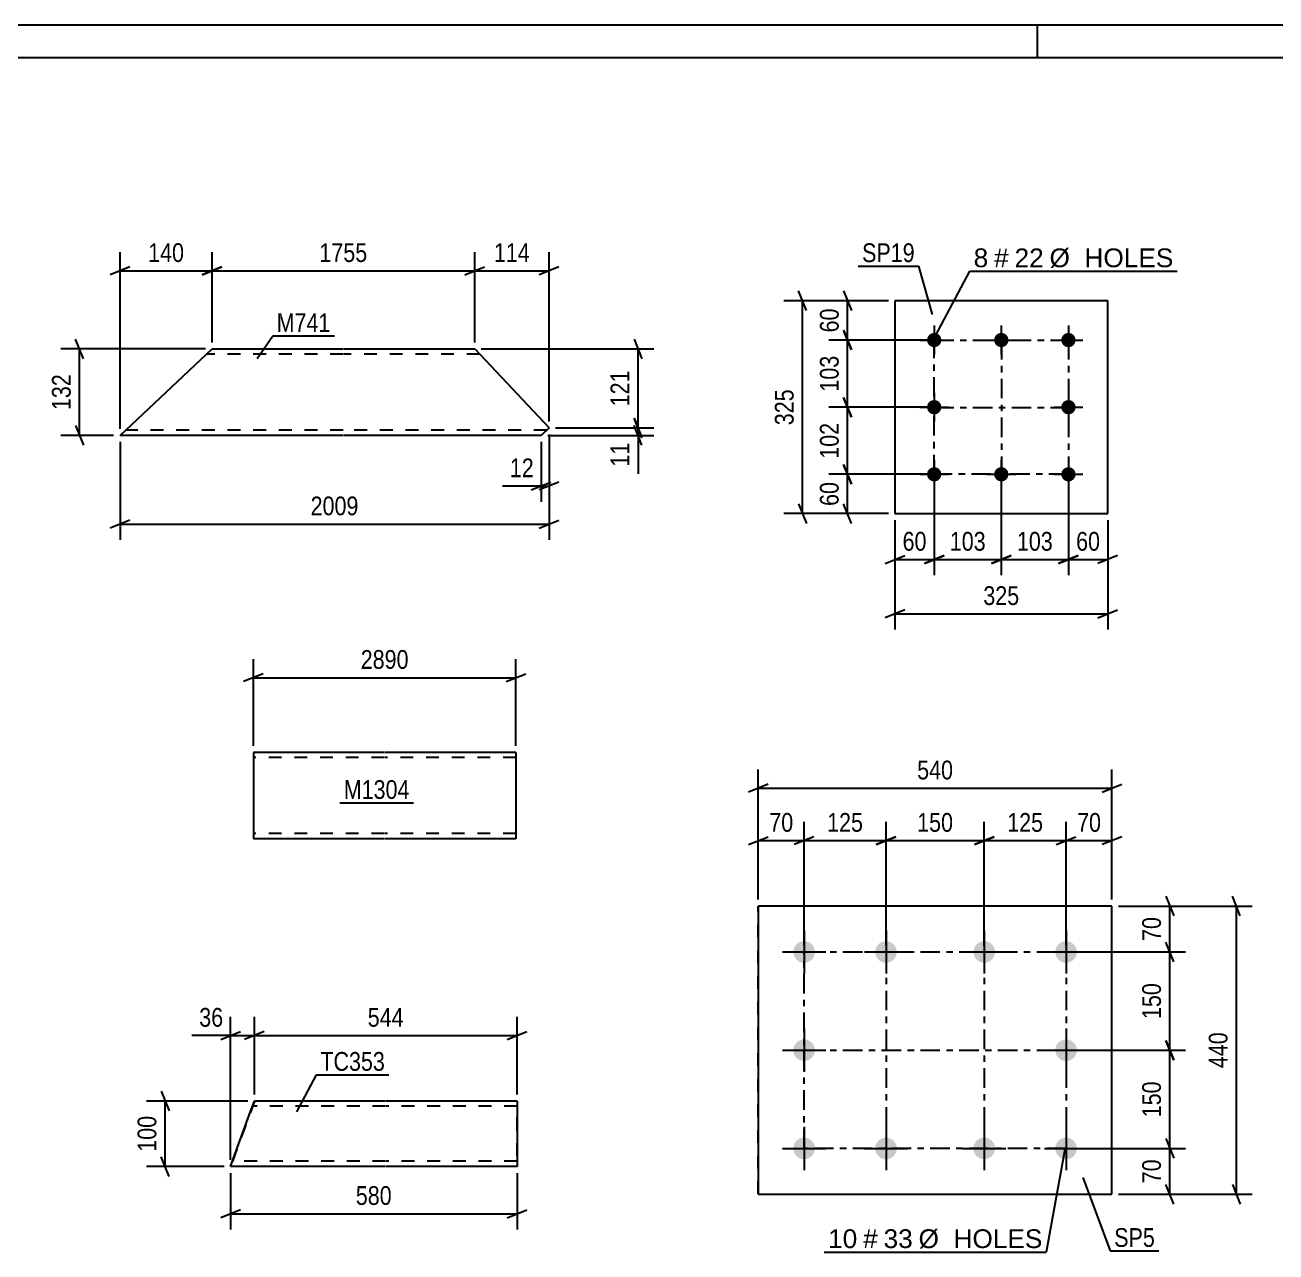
# Model space of a CAD drawing. Header units: millimetres. Extents: x 0 to 841, y 0 to 594.
# Drawn here: x 476.4 to 667.4, y 406.7 to 594 of the extents above; entities that cross this region are included whole.
import ezdxf

# ---------------------------------------------------------------- set-up
doc = ezdxf.new("R2010")
doc.units = ezdxf.units.MM
doc.linetypes.add('DXK_LINE_DOT2', pattern=[3.9198, 1.9599, -1.9599])
doc.linetypes.add('DXK_LINE_DOT3', pattern=[5.9187, 2.979, -0.9799, 0.9799, -0.9799])
doc.styles.add('Arial', font='ARIAL.TTF', dxfattribs={"height": 0.2})
doc.styles.add('Arial Narrow', font='ARIALN.TTF', dxfattribs={"height": 0.2})

# ---------------------------------------------------------------- blocks, each defined once
blk = doc.blocks.new('Unknown-570387635-1132')
at = {"color": 5, "linetype": 'Continuous'}
for p, q in [((841, 594), (0, 594)), ((631, 589), (631, 594)), ((836, 589), (5, 589))]:
    blk.add_line(p, q, dxfattribs=at)
blk = doc.blocks.new('Part-570387635-4543 - 4537')
at = {"color": 2, "linetype": 'Continuous'}
for p, q in [((588.35, 459.47), (588.35, 415.47)), ((642.35, 459.47), (588.35, 459.47)), ((642.35, 415.47), (642.35, 459.47)), ((588.35, 415.47), (642.35, 415.47))]:
    blk.add_line(p, q, dxfattribs=at)
at = {"color": 7, "linetype": 'DXK_LINE_DOT2'}
for p, q in [((588.35, 415.47), (588.35, 459.47)), ((642.35, 415.47), (642.35, 459.47))]:
    blk.add_line(p, q, dxfattribs=at)
blk = doc.blocks.new('Bolt-570387635-4574 - 4537')
at = {"linetype": 'Continuous'}
for points in [[(595.35, 454.12, -1), (595.35, 450.82, -1)], [(607.85, 454.12, -1), (607.85, 450.82, -1)], [(622.85, 454.12, -1), (622.85, 450.82, -1)], [(635.35, 454.12, -1), (635.35, 450.82, -1)], [(595.35, 439.12, -1), (595.35, 435.82, -1)], [(635.35, 439.12, -1), (635.35, 435.82, -1)], [(595.35, 424.12, -1), (595.35, 420.82, -1)], [(607.85, 424.12, -1), (607.85, 420.82, -1)], [(622.85, 424.12, -1), (622.85, 420.82, -1)], [(635.35, 424.12, -1), (635.35, 420.82, -1)]]:
    blk.add_hatch(color=1, dxfattribs=at).paths.add_polyline_path(points)
at = {"color": 1, "linetype": 'Continuous'}
for p, q in [((595.35, 455.77), (595.35, 449.17)), ((607.85, 455.77), (607.85, 449.17)), ((622.85, 455.77), (622.85, 449.17)), ((635.35, 455.77), (635.35, 449.17)), ((592.05, 452.47), (598.65, 452.47)), ((604.55, 452.47), (611.15, 452.47)), ((619.55, 452.47), (626.15, 452.47)), ((632.05, 452.47), (638.65, 452.47)), ((595.35, 440.77), (595.35, 434.17)), ((635.35, 440.77), (635.35, 434.17)), ((592.05, 437.47), (598.65, 437.47)), ((632.05, 437.47), (638.65, 437.47)), ((595.35, 425.77), (595.35, 419.17)), ((607.85, 425.77), (607.85, 419.17)), ((622.85, 425.77), (622.85, 419.17)), ((635.35, 425.77), (635.35, 419.17)), ((592.05, 422.47), (598.65, 422.47)), ((604.55, 422.47), (611.15, 422.47)), ((619.55, 422.47), (626.15, 422.47)), ((632.05, 422.47), (638.65, 422.47))]:
    blk.add_line(p, q, dxfattribs=at)
blk = doc.blocks.new('Part-570387635-2459 - 2443')
at = {"color": 2, "linetype": 'Continuous'}
for p, q in [((511.24, 482.94), (511.24, 469.74)), ((531.24, 482.94), (511.24, 482.94)), ((551.34, 482.94), (531.34, 482.94)), ((551.34, 482.94), (551.34, 469.74)), ((531.24, 469.74), (511.24, 469.74)), ((551.34, 469.74), (531.34, 469.74))]:
    blk.add_line(p, q, dxfattribs=at)
at = {"color": 7, "linetype": 'DXK_LINE_DOT2'}
for p, q in [((531.24, 482.14), (511.24, 482.14)), ((551.34, 482.14), (531.34, 482.14)), ((551.34, 482.94), (551.34, 482.94)), ((551.34, 482.94), (551.34, 469.74)), ((531.24, 470.54), (511.24, 470.54)), ((551.34, 470.54), (531.34, 470.54)), ((511.24, 469.86), (511.24, 469.74)), ((551.34, 469.74), (551.34, 469.74))]:
    blk.add_line(p, q, dxfattribs=at)
blk = doc.blocks.new('Part-570387635-2366 - 2359')
at = {"color": 7, "linetype": 'DXK_LINE_DOT2'}
for p, q in [((511.41, 429.71), (507.77, 419.71)), ((510.93, 428.42), (511.03, 428.68)), ((511.03, 428.68), (511.05, 428.72)), ((511.05, 428.72), (511.09, 428.85)), ((511.09, 428.85), (511.11, 428.91)), ((511.11, 428.91), (511.11, 428.91)), ((531.41, 428.91), (511.11, 428.91)), ((511.41, 429.71), (511.41, 429.71)), ((551.51, 428.91), (531.51, 428.91)), ((551.51, 429.59), (551.51, 428.11)), ((551.51, 428.72), (551.51, 428.11)), ((551.51, 421.31), (551.51, 428.42)), ((508.06, 420.51), (508.06, 420.51)), ((531.41, 420.51), (508.06, 420.51)), ((551.51, 420.51), (531.51, 420.51)), ((551.51, 421.31), (551.51, 420.18)), ((507.77, 419.71), (507.77, 419.71))]:
    blk.add_line(p, q, dxfattribs=at)
at = {"color": 2, "linetype": 'Continuous'}
for p, q in [((507.77, 419.71), (510.82, 428.11)), ((510.82, 428.11), (511.41, 429.71)), ((511.41, 429.71), (511.41, 429.71)), ((531.41, 429.71), (511.41, 429.71)), ((551.51, 429.71), (531.51, 429.71)), ((551.51, 429.71), (551.51, 429.24)), ((551.51, 429.24), (551.51, 428.11)), ((551.51, 428.11), (551.51, 421.31)), ((551.51, 421.31), (551.51, 419.71)), ((507.77, 419.71), (507.77, 419.71)), ((531.41, 419.71), (507.77, 419.71)), ((551.51, 419.71), (531.51, 419.71))]:
    blk.add_line(p, q, dxfattribs=at)
blk = doc.blocks.new('Part-570387635-2134 - 2118')
at = {"color": 2, "linetype": 'Continuous'}
for p, q in [((609.21, 551.9), (609.21, 519.4)), ((641.71, 551.9), (609.21, 551.9)), ((641.71, 519.4), (641.71, 551.9)), ((609.21, 519.4), (641.71, 519.4))]:
    blk.add_line(p, q, dxfattribs=at)
blk = doc.blocks.new('Bolt-570387635-2191 - 2118')
at = {"linetype": 'Continuous'}
for points in [[(615.21, 547, -1), (615.21, 544.8, -1)], [(625.46, 547, -1), (625.46, 544.8, -1)], [(635.71, 547, -1), (635.71, 544.8, -1)], [(615.21, 536.75, -1), (615.21, 534.55, -1)], [(635.71, 536.75, -1), (635.71, 534.55, -1)], [(615.21, 526.5, -1), (615.21, 524.3, -1)], [(625.46, 526.5, -1), (625.46, 524.3, -1)], [(635.71, 526.5, -1), (635.71, 524.3, -1)]]:
    blk.add_hatch(color=1, dxfattribs=at).paths.add_polyline_path(points)
at = {"color": 1, "linetype": 'Continuous'}
for p, q in [((615.21, 548.1), (615.21, 543.7)), ((625.46, 548.1), (625.46, 543.7)), ((635.71, 548.1), (635.71, 543.7)), ((613.01, 545.9), (617.41, 545.9)), ((623.26, 545.9), (627.66, 545.9)), ((633.51, 545.9), (637.91, 545.9)), ((615.21, 537.85), (615.21, 533.45)), ((635.71, 537.85), (635.71, 533.45)), ((613.01, 535.65), (617.41, 535.65)), ((633.51, 535.65), (637.91, 535.65)), ((615.21, 527.6), (615.21, 523.2)), ((625.46, 527.6), (625.46, 523.2)), ((635.71, 527.6), (635.71, 523.2)), ((613.01, 525.4), (617.41, 525.4)), ((623.26, 525.4), (627.66, 525.4)), ((633.51, 525.4), (637.91, 525.4))]:
    blk.add_line(p, q, dxfattribs=at)
blk = doc.blocks.new('Part-570387635-1996 - 1979')
at = {"color": 2, "linetype": 'Continuous'}
for p, q in [((490.9, 531.35), (504.94, 544.55)), ((504.94, 544.55), (524.94, 544.55)), ((525.04, 544.55), (545.04, 544.55)), ((545.04, 544.55), (556.39, 532.48)), ((524.94, 531.35), (490.9, 531.35)), ((555.19, 531.35), (525.04, 531.35)), ((556.39, 532.48), (555.19, 531.35))]:
    blk.add_line(p, q, dxfattribs=at)
at = {"color": 7, "linetype": 'DXK_LINE_DOT2'}
for p, q in [((524.94, 543.75), (504.09, 543.75)), ((545.79, 543.75), (525.04, 543.75)), ((491.76, 532.15), (491.82, 532.21)), ((524.94, 532.15), (491.76, 532.15)), ((556.04, 532.15), (525.04, 532.15))]:
    blk.add_line(p, q, dxfattribs=at)
blk = doc.blocks.new('Rectangle-570387635-4670 - 4537')
at = {"color": 1, "linetype": 'DXK_LINE_DOT3'}
blk.add_lwpolyline([(595.35, 452.47), (635.35, 452.47), (635.35, 422.47), (595.35, 422.47), (595.35, 452.47)], close=True, dxfattribs=at)
blk = doc.blocks.new('Rectangle-570387635-2279 - 2118')
at = {"color": 1, "linetype": 'DXK_LINE_DOT3'}
blk.add_lwpolyline([(615.21, 545.9), (635.71, 545.9), (635.71, 525.4), (615.21, 525.4), (615.21, 545.9)], close=True, dxfattribs=at)
blk = doc.blocks.new('Line-570387635-4649 - 4537')
at = {"color": 1, "linetype": 'DXK_LINE_DOT3'}
blk.add_line((607.85, 452.47), (607.85, 422.47), dxfattribs=at)
blk = doc.blocks.new('Line-570387635-2264 - 2118')
at = {"color": 1, "linetype": 'DXK_LINE_DOT3'}
blk.add_line((615.21, 535.6), (635.71, 535.6), dxfattribs=at)
blk = doc.blocks.new('Line-570387635-4656 - 4537')
at = {"color": 1, "linetype": 'DXK_LINE_DOT3'}
blk.add_line((622.85, 452.47), (622.85, 422.47), dxfattribs=at)
blk = doc.blocks.new('Line-570387635-2272 - 2118')
at = {"color": 1, "linetype": 'DXK_LINE_DOT3'}
blk.add_line((625.51, 545.9), (625.51, 525.4), dxfattribs=at)
blk = doc.blocks.new('Line-570387635-4663 - 4537')
at = {"color": 1, "linetype": 'DXK_LINE_DOT3'}
blk.add_line((595.35, 437.47), (635.35, 437.47), dxfattribs=at)
blk = doc.blocks.new('StraightDimension-570387635-4614 - 4537')
at = {"color": 7, "linetype": 'Continuous'}
for p, q in [((661.95, 457.97), (660.75, 460.97)), ((643.35, 459.47), (663.75, 459.47)), ((661.35, 415.47), (661.35, 459.47)), ((660.75, 416.97), (661.95, 413.97)), ((643.35, 415.47), (663.75, 415.47))]:
    blk.add_line(p, q, dxfattribs=at)
at = {"color": 0}
blk.add_wipeout([(660.6, 440.82), (656.4, 440.82), (656.4, 434.13), (660.6, 434.13)], dxfattribs=at)
at = {"color": 3, "style": 'Arial Narrow'}
blk.add_text('440', height=2.863, rotation=90.0002, dxfattribs=at).set_placement((660, 434.73))
blk = doc.blocks.new('StraightDimension-570387635-7412 - 4537')
at = {"color": 7, "linetype": 'Continuous'}
for p, q in [((595.35, 453.47), (595.35, 472.32)), ((607.85, 453.47), (607.85, 472.32)), ((596.85, 470.07), (593.85, 468.87)), ((606.35, 468.87), (609.35, 470.07)), ((595.35, 469.47), (607.85, 469.47))]:
    blk.add_line(p, q, dxfattribs=at)
at = {"color": 0}
blk.add_wipeout([(604.95, 470.22), (604.95, 474.42), (598.26, 474.42), (598.26, 470.22)], dxfattribs=at)
at = {"color": 3, "style": 'Arial Narrow'}
blk.add_text('125', height=2.863, dxfattribs=at).set_placement((598.86, 470.82))
blk = doc.blocks.new('StraightDimension-570387635-4639 - 4537')
at = {"color": 7, "linetype": 'Continuous'}
for p, q in [((650.58, 460.97), (651.78, 457.97)), ((643.35, 459.47), (653.58, 459.47)), ((651.18, 452.47), (651.18, 459.47)), ((651.78, 450.97), (650.58, 453.97)), ((636.35, 452.47), (653.58, 452.47))]:
    blk.add_line(p, q, dxfattribs=at)
at = {"color": 0}
blk.add_wipeout([(650.43, 458.4), (646.23, 458.4), (646.23, 453.55), (650.43, 453.55)], dxfattribs=at)
at = {"color": 3, "style": 'Arial Narrow'}
blk.add_text('70', height=2.863, rotation=90.0002, dxfattribs=at).set_placement((649.83, 454.15))
blk = doc.blocks.new('StraightDimension-570387635-7436 - 4537')
at = {"color": 7, "linetype": 'Continuous'}
for p, q in [((636.35, 437.47), (653.58, 437.47)), ((651.78, 435.97), (650.58, 438.97)), ((651.18, 422.47), (651.18, 437.47)), ((636.35, 422.47), (653.58, 422.47)), ((650.58, 423.97), (651.78, 420.97))]:
    blk.add_line(p, q, dxfattribs=at)
at = {"color": 0}
blk.add_wipeout([(650.43, 433.32), (646.23, 433.32), (646.23, 426.63), (650.43, 426.63)], dxfattribs=at)
at = {"color": 3, "style": 'Arial Narrow'}
blk.add_text('150', height=2.863, rotation=90.0002, dxfattribs=at).set_placement((649.83, 427.23))
blk = doc.blocks.new('StraightDimension-570387635-4576 - 4537')
at = {"color": 7, "linetype": 'Continuous'}
for p, q in [((588.35, 460.47), (588.35, 480.32)), ((642.35, 460.47), (642.35, 480.32)), ((589.85, 478.07), (586.85, 476.87)), ((640.85, 476.87), (643.85, 478.07)), ((588.35, 477.47), (642.35, 477.47))]:
    blk.add_line(p, q, dxfattribs=at)
at = {"color": 0}
blk.add_wipeout([(618.7, 478.22), (618.7, 482.42), (612.01, 482.42), (612.01, 478.22)], dxfattribs=at)
at = {"color": 3, "style": 'Arial Narrow'}
blk.add_text('540', height=2.863, dxfattribs=at).set_placement((612.61, 478.82))
blk = doc.blocks.new('StraightDimension-570387635-7416 - 4537')
at = {"color": 7, "linetype": 'Continuous'}
for p, q in [((622.85, 453.47), (622.85, 472.32)), ((635.35, 453.47), (635.35, 472.32)), ((624.35, 470.07), (621.35, 468.87)), ((633.85, 468.87), (636.85, 470.07)), ((622.85, 469.47), (635.35, 469.47))]:
    blk.add_line(p, q, dxfattribs=at)
at = {"color": 0}
blk.add_wipeout([(632.45, 470.22), (632.45, 474.42), (625.76, 474.42), (625.76, 470.22)], dxfattribs=at)
at = {"color": 3, "style": 'Arial Narrow'}
blk.add_text('125', height=2.863, dxfattribs=at).set_placement((626.36, 470.82))
blk = doc.blocks.new('StraightDimension-570387635-4587 - 4537')
at = {"color": 7, "linetype": 'Continuous'}
for p, q in [((635.35, 453.47), (635.35, 472.32)), ((642.35, 460.47), (642.35, 472.32)), ((633.85, 468.87), (636.85, 470.07)), ((643.85, 470.07), (640.85, 468.87)), ((635.35, 469.47), (642.35, 469.47))]:
    blk.add_line(p, q, dxfattribs=at)
at = {"color": 0}
blk.add_wipeout([(641.28, 470.22), (641.28, 474.42), (636.43, 474.42), (636.43, 470.22)], dxfattribs=at)
at = {"color": 3, "style": 'Arial Narrow'}
blk.add_text('70', height=2.863, dxfattribs=at).set_placement((637.03, 470.82))
blk = doc.blocks.new('StraightDimension-570387635-4597 - 4537')
at = {"color": 7, "linetype": 'Continuous'}
for p, q in [((588.35, 460.47), (588.35, 472.32)), ((595.35, 453.47), (595.35, 472.32)), ((586.85, 468.87), (589.85, 470.07)), ((596.85, 470.07), (593.85, 468.87)), ((588.35, 469.47), (595.35, 469.47))]:
    blk.add_line(p, q, dxfattribs=at)
at = {"color": 0}
blk.add_wipeout([(594.28, 470.22), (594.28, 474.42), (589.43, 474.42), (589.43, 470.22)], dxfattribs=at)
at = {"color": 3, "style": 'Arial Narrow'}
blk.add_text('70', height=2.863, dxfattribs=at).set_placement((590.03, 470.82))
blk = doc.blocks.new('StraightDimension-570387635-4629 - 4537')
at = {"color": 7, "linetype": 'Continuous'}
for p, q in [((636.35, 422.47), (653.58, 422.47)), ((650.58, 423.97), (651.78, 420.97)), ((651.18, 415.47), (651.18, 422.47)), ((651.78, 413.97), (650.58, 416.97)), ((643.35, 415.47), (653.58, 415.47))]:
    blk.add_line(p, q, dxfattribs=at)
at = {"color": 0}
blk.add_wipeout([(650.43, 421.4), (646.23, 421.4), (646.23, 416.55), (650.43, 416.55)], dxfattribs=at)
at = {"color": 3, "style": 'Arial Narrow'}
blk.add_text('70', height=2.863, rotation=90.0002, dxfattribs=at).set_placement((649.83, 417.15))
blk = doc.blocks.new('StraightDimension-570387635-7414 - 4537')
at = {"color": 7, "linetype": 'Continuous'}
for p, q in [((607.85, 453.47), (607.85, 472.32)), ((622.85, 453.47), (622.85, 472.32)), ((609.35, 470.07), (606.35, 468.87)), ((621.35, 468.87), (624.35, 470.07)), ((607.85, 469.47), (622.85, 469.47))]:
    blk.add_line(p, q, dxfattribs=at)
at = {"color": 0}
blk.add_wipeout([(618.7, 470.22), (618.7, 474.42), (612.01, 474.42), (612.01, 470.22)], dxfattribs=at)
at = {"color": 3, "style": 'Arial Narrow'}
blk.add_text('150', height=2.863, dxfattribs=at).set_placement((612.61, 470.82))
blk = doc.blocks.new('StraightDimension-570387635-7438 - 4537')
at = {"color": 7, "linetype": 'Continuous'}
for p, q in [((651.78, 450.97), (650.58, 453.97)), ((636.35, 452.47), (653.58, 452.47)), ((651.18, 437.47), (651.18, 452.47)), ((636.35, 437.47), (653.58, 437.47)), ((650.58, 438.97), (651.78, 435.97))]:
    blk.add_line(p, q, dxfattribs=at)
at = {"color": 0}
blk.add_wipeout([(650.43, 448.32), (646.23, 448.32), (646.23, 441.63), (650.43, 441.63)], dxfattribs=at)
at = {"color": 3, "style": 'Arial Narrow'}
blk.add_text('150', height=2.863, rotation=90.0002, dxfattribs=at).set_placement((649.83, 442.23))
blk = doc.blocks.new('StraightDimension-570387635-9237 - 2443')
at = {"color": 7, "linetype": 'Continuous'}
for p, q in [((511.24, 483.94), (511.24, 497.2)), ((551.34, 483.94), (551.34, 497.2)), ((512.74, 494.95), (509.74, 493.75)), ((549.84, 493.75), (552.84, 494.95)), ((511.24, 494.35), (551.34, 494.35))]:
    blk.add_line(p, q, dxfattribs=at)
at = {"color": 0}
blk.add_wipeout([(535.55, 495.1), (535.55, 499.3), (527.04, 499.3), (527.04, 495.1)], dxfattribs=at)
at = {"color": 3, "style": 'Arial Narrow'}
blk.add_text('2890', height=2.863, dxfattribs=at).set_placement((527.64, 495.7))
blk = doc.blocks.new('StraightDimension-570387635-2417 - 2359')
at = {"color": 7, "linetype": 'Continuous'}
for p, q in [((497.17, 431.21), (498.37, 428.21)), ((510.41, 429.71), (494.92, 429.71)), ((497.77, 419.71), (497.77, 429.71)), ((498.37, 418.21), (497.17, 421.21)), ((506.77, 419.71), (494.92, 419.71))]:
    blk.add_line(p, q, dxfattribs=at)
at = {"color": 0}
blk.add_wipeout([(497.02, 428.05), (492.82, 428.05), (492.82, 421.37), (497.02, 421.37)], dxfattribs=at)
at = {"color": 3, "style": 'Arial Narrow'}
blk.add_text('100', height=2.863, rotation=90.0002, dxfattribs=at).set_placement((496.42, 421.97))
blk = doc.blocks.new('StraightDimension-570387635-2369 - 2359')
at = {"color": 7, "linetype": 'Continuous'}
for p, q in [((507.77, 418.71), (507.77, 410.1)), ((551.51, 418.71), (551.51, 410.1)), ((509.27, 413.1), (506.27, 411.9)), ((550.01, 411.9), (553.01, 413.1)), ((507.77, 412.5), (551.51, 412.5))]:
    blk.add_line(p, q, dxfattribs=at)
at = {"color": 0}
blk.add_wipeout([(532.98, 413.25), (532.98, 417.45), (526.29, 417.45), (526.29, 413.25)], dxfattribs=at)
at = {"color": 3, "style": 'Arial Narrow'}
blk.add_text('580', height=2.863, dxfattribs=at).set_placement((526.89, 413.85))
blk = doc.blocks.new('StraightDimension-570387635-2380 - 2359')
at = {"color": 7, "linetype": 'Continuous'}
for p, q in [((507.77, 420.71), (507.77, 442.56)), ((511.41, 430.71), (511.41, 442.56)), ((506.27, 439.11), (509.27, 440.31)), ((507.77, 439.71), (511.41, 439.71)), ((512.91, 440.31), (509.91, 439.11))]:
    blk.add_line(p, q, dxfattribs=at)
at = {"color": 0}
blk.add_wipeout([(507.24, 440.46), (507.24, 444.66), (502.38, 444.66), (502.38, 440.46)], dxfattribs=at)
at = {"color": 7, "linetype": 'Continuous'}
blk.add_line((507.77, 439.71), (501.86, 439.71), dxfattribs=at)
blk.add_line((507.77, 439.71), (501.86, 439.71), dxfattribs=at)
at = {"color": 3, "style": 'Arial Narrow'}
blk.add_text('36', height=2.863, dxfattribs=at).set_placement((502.98, 441.06))
blk = doc.blocks.new('StraightDimension-570387635-2399 - 2359')
at = {"color": 7, "linetype": 'Continuous'}
for p, q in [((511.41, 430.71), (511.41, 442.56)), ((551.51, 430.71), (551.51, 442.56)), ((512.91, 440.31), (509.91, 439.11)), ((511.41, 439.71), (551.51, 439.71)), ((550.01, 439.11), (553.01, 440.31))]:
    blk.add_line(p, q, dxfattribs=at)
at = {"color": 0}
blk.add_wipeout([(534.8, 440.46), (534.8, 444.66), (528.11, 444.66), (528.11, 440.46)], dxfattribs=at)
at = {"color": 3, "style": 'Arial Narrow'}
blk.add_text('544', height=2.863, dxfattribs=at).set_placement((528.71, 441.06))
blk = doc.blocks.new('StraightDimension-570387635-2193 - 2118')
at = {"color": 7, "linetype": 'Continuous'}
for p, q in [((609.21, 518.4), (609.21, 501.7)), ((641.71, 518.4), (641.71, 501.7)), ((610.71, 504.7), (607.71, 503.5)), ((640.21, 503.5), (643.21, 504.7)), ((609.21, 504.1), (641.71, 504.1))]:
    blk.add_line(p, q, dxfattribs=at)
at = {"color": 0}
blk.add_wipeout([(628.8, 504.85), (628.8, 509.05), (622.11, 509.05), (622.11, 504.85)], dxfattribs=at)
at = {"color": 3, "style": 'Arial Narrow'}
blk.add_text('325', height=2.863, dxfattribs=at).set_placement((622.71, 505.45))
blk = doc.blocks.new('StraightDimension-570387635-2204 - 2118')
at = {"color": 7, "linetype": 'Continuous'}
for p, q in [((635.71, 524.4), (635.71, 509.99)), ((641.71, 518.4), (641.71, 509.99)), ((634.21, 511.79), (637.21, 512.99)), ((635.71, 512.39), (641.71, 512.39)), ((643.21, 512.99), (640.21, 511.79))]:
    blk.add_line(p, q, dxfattribs=at)
at = {"color": 0}
blk.add_wipeout([(641.13, 513.14), (641.13, 517.34), (636.28, 517.34), (636.28, 513.14)], dxfattribs=at)
at = {"color": 3, "style": 'Arial Narrow'}
blk.add_text('60', height=2.863, dxfattribs=at).set_placement((636.88, 513.74))
blk = doc.blocks.new('StraightDimension-570387635-2218 - 2118')
at = {"color": 7, "linetype": 'Continuous'}
for p, q in [((615.21, 524.4), (615.21, 509.99)), ((609.21, 518.4), (609.21, 509.99)), ((607.71, 511.79), (610.71, 512.99)), ((609.21, 512.39), (615.21, 512.39)), ((616.71, 512.99), (613.71, 511.79))]:
    blk.add_line(p, q, dxfattribs=at)
at = {"color": 0}
blk.add_wipeout([(614.63, 513.14), (614.63, 517.34), (609.78, 517.34), (609.78, 513.14)], dxfattribs=at)
at = {"color": 3, "style": 'Arial Narrow'}
blk.add_text('60', height=2.863, dxfattribs=at).set_placement((610.38, 513.74))
blk = doc.blocks.new('StraightDimension-570387635-2229 - 2118')
at = {"color": 7, "linetype": 'Continuous'}
for p, q in [((595.69, 550.4), (594.49, 553.4)), ((608.21, 551.9), (592.24, 551.9)), ((595.09, 519.4), (595.09, 551.9)), ((594.49, 520.9), (595.69, 517.9)), ((608.21, 519.4), (592.24, 519.4))]:
    blk.add_line(p, q, dxfattribs=at)
at = {"color": 0}
blk.add_wipeout([(594.34, 538.99), (590.14, 538.99), (590.14, 532.3), (594.34, 532.3)], dxfattribs=at)
at = {"color": 3, "style": 'Arial Narrow'}
blk.add_text('325', height=2.863, rotation=90.0002, dxfattribs=at).set_placement((593.74, 532.9))
blk = doc.blocks.new('StraightDimension-570387635-2240 - 2118')
at = {"color": 7, "linetype": 'Continuous'}
for p, q in [((601.37, 553.4), (602.57, 550.4)), ((608.21, 551.9), (599.12, 551.9)), ((601.97, 545.9), (601.97, 551.9)), ((602.57, 544.4), (601.37, 547.4)), ((614.21, 545.9), (599.12, 545.9))]:
    blk.add_line(p, q, dxfattribs=at)
at = {"color": 0}
blk.add_wipeout([(601.22, 551.32), (597.02, 551.32), (597.02, 546.47), (601.22, 546.47)], dxfattribs=at)
at = {"color": 3, "style": 'Arial Narrow'}
blk.add_text('60', height=2.863, rotation=90.0002, dxfattribs=at).set_placement((600.62, 547.07))
blk = doc.blocks.new('StraightDimension-570387635-2254 - 2118')
at = {"color": 7, "linetype": 'Continuous'}
for p, q in [((614.21, 525.4), (599.12, 525.4)), ((601.37, 526.9), (602.57, 523.9)), ((601.97, 519.4), (601.97, 525.4)), ((602.57, 517.9), (601.37, 520.9)), ((608.21, 519.4), (599.12, 519.4))]:
    blk.add_line(p, q, dxfattribs=at)
at = {"color": 0}
blk.add_wipeout([(601.22, 524.82), (597.02, 524.82), (597.02, 519.97), (601.22, 519.97)], dxfattribs=at)
at = {"color": 3, "style": 'Arial Narrow'}
blk.add_text('60', height=2.863, rotation=90.0002, dxfattribs=at).set_placement((600.62, 520.57))
blk = doc.blocks.new('StraightDimension-570387635-6887 - 2118')
at = {"color": 7, "linetype": 'Continuous'}
for p, q in [((615.21, 524.4), (615.21, 509.99)), ((625.46, 524.4), (625.46, 509.99)), ((613.71, 511.79), (616.71, 512.99)), ((615.21, 512.39), (625.46, 512.39)), ((626.96, 512.99), (623.96, 511.79))]:
    blk.add_line(p, q, dxfattribs=at)
at = {"color": 0}
blk.add_wipeout([(623.67, 513.14), (623.67, 517.34), (616.99, 517.34), (616.99, 513.14)], dxfattribs=at)
at = {"color": 3, "style": 'Arial Narrow'}
blk.add_text('103', height=2.863, dxfattribs=at).set_placement((617.59, 513.74))
blk = doc.blocks.new('StraightDimension-570387635-6889 - 2118')
at = {"color": 7, "linetype": 'Continuous'}
for p, q in [((625.46, 524.4), (625.46, 509.99)), ((635.71, 524.4), (635.71, 509.99)), ((623.96, 511.79), (626.96, 512.99)), ((625.46, 512.39), (635.71, 512.39)), ((637.21, 512.99), (634.21, 511.79))]:
    blk.add_line(p, q, dxfattribs=at)
at = {"color": 0}
blk.add_wipeout([(633.92, 513.14), (633.92, 517.34), (627.24, 517.34), (627.24, 513.14)], dxfattribs=at)
at = {"color": 3, "style": 'Arial Narrow'}
blk.add_text('103', height=2.863, dxfattribs=at).set_placement((627.84, 513.74))
blk = doc.blocks.new('StraightDimension-570387635-6909 - 2118')
at = {"color": 7, "linetype": 'Continuous'}
for p, q in [((601.37, 537.15), (602.57, 534.15)), ((614.21, 535.65), (599.12, 535.65)), ((601.97, 525.4), (601.97, 535.65)), ((614.21, 525.4), (599.12, 525.4)), ((602.57, 523.9), (601.37, 526.9))]:
    blk.add_line(p, q, dxfattribs=at)
at = {"color": 0}
blk.add_wipeout([(601.22, 533.86), (597.02, 533.86), (597.02, 527.18), (601.22, 527.18)], dxfattribs=at)
at = {"color": 3, "style": 'Arial Narrow'}
blk.add_text('102', height=2.863, rotation=90.0002, dxfattribs=at).set_placement((600.62, 527.78))
blk = doc.blocks.new('StraightDimension-570387635-6911 - 2118')
at = {"color": 7, "linetype": 'Continuous'}
for p, q in [((601.37, 547.4), (602.57, 544.4)), ((614.21, 545.9), (599.12, 545.9)), ((601.97, 535.65), (601.97, 545.9)), ((602.57, 534.15), (601.37, 537.15)), ((614.21, 535.65), (599.12, 535.65))]:
    blk.add_line(p, q, dxfattribs=at)
at = {"color": 0}
blk.add_wipeout([(601.22, 544.11), (597.02, 544.11), (597.02, 537.43), (601.22, 537.43)], dxfattribs=at)
at = {"color": 3, "style": 'Arial Narrow'}
blk.add_text('103', height=2.863, rotation=90.0002, dxfattribs=at).set_placement((600.62, 538.03))
blk = doc.blocks.new('StraightDimension-570387635-9545 - 1979')
at = {"color": 7, "linetype": 'Continuous'}
for p, q in [((569.39, 533.98), (570.59, 530.98)), ((556.19, 531.35), (572.39, 531.35)), ((557.39, 532.48), (572.39, 532.48)), ((570.59, 529.85), (569.39, 532.85)), ((569.99, 531.35), (569.99, 532.48))]:
    blk.add_line(p, q, dxfattribs=at)
at = {"color": 0}
blk.add_wipeout([(569.24, 530.83), (565.04, 530.83), (565.04, 525.97), (569.24, 525.97)], dxfattribs=at)
at = {"color": 7, "linetype": 'Continuous'}
blk.add_line((569.99, 531.35), (569.99, 525.45), dxfattribs=at)
blk.add_line((569.99, 531.35), (569.99, 525.45), dxfattribs=at)
at = {"color": 3, "style": 'Arial Narrow'}
blk.add_text('11', height=2.863, rotation=90.0002, dxfattribs=at).set_placement((568.64, 526.57))
blk = doc.blocks.new('StraightDimension-570387635-2047 - 1979')
at = {"color": 7, "linetype": 'Continuous'}
for p, q in [((556.39, 531.48), (556.39, 515.4)), ((490.9, 530.35), (490.9, 515.4)), ((492.4, 518.4), (489.4, 517.2)), ((490.9, 517.8), (556.39, 517.8)), ((554.89, 517.2), (557.89, 518.4))]:
    blk.add_line(p, q, dxfattribs=at)
at = {"color": 0}
blk.add_wipeout([(527.9, 518.55), (527.9, 522.75), (519.39, 522.75), (519.39, 518.55)], dxfattribs=at)
at = {"color": 3, "style": 'Arial Narrow'}
blk.add_text('2009', height=2.863, dxfattribs=at).set_placement((519.99, 519.15))
blk = doc.blocks.new('StraightDimension-570387635-2000 - 1979')
at = {"color": 7, "linetype": 'Continuous'}
for p, q in [((503.94, 544.55), (481.85, 544.55)), ((485.3, 543.05), (484.1, 546.05)), ((484.7, 531.35), (484.7, 544.55)), ((489.9, 531.35), (481.85, 531.35)), ((484.1, 532.85), (485.3, 529.85))]:
    blk.add_line(p, q, dxfattribs=at)
at = {"color": 0}
blk.add_wipeout([(483.95, 541.29), (479.75, 541.29), (479.75, 534.61), (483.95, 534.61)], dxfattribs=at)
at = {"color": 3, "style": 'Arial Narrow'}
blk.add_text('132', height=2.863, rotation=90.0002, dxfattribs=at).set_placement((483.35, 535.21))
blk = doc.blocks.new('StraightDimension-570387635-2058 - 1979')
at = {"color": 7, "linetype": 'Continuous'}
for p, q in [((556.39, 531.48), (556.39, 521.21)), ((555.19, 530.35), (555.19, 521.21)), ((553.69, 523.01), (556.69, 524.21)), ((557.89, 524.21), (554.89, 523.01)), ((555.19, 523.61), (556.39, 523.61))]:
    blk.add_line(p, q, dxfattribs=at)
at = {"color": 0}
blk.add_wipeout([(554.66, 524.36), (554.66, 528.56), (549.81, 528.56), (549.81, 524.36)], dxfattribs=at)
at = {"color": 7, "linetype": 'Continuous'}
blk.add_line((555.19, 523.61), (549.28, 523.61), dxfattribs=at)
blk.add_line((555.19, 523.61), (549.28, 523.61), dxfattribs=at)
at = {"color": 3, "style": 'Arial Narrow'}
blk.add_text('12', height=2.863, dxfattribs=at).set_placement((550.41, 524.96))
blk = doc.blocks.new('StraightDimension-570387635-9544 - 1979')
at = {"color": 7, "linetype": 'Continuous'}
for p, q in [((546.04, 544.55), (572.39, 544.55)), ((569.39, 546.05), (570.59, 543.05)), ((569.99, 532.48), (569.99, 544.55)), ((570.59, 530.98), (569.39, 533.98)), ((557.39, 532.48), (572.39, 532.48))]:
    blk.add_line(p, q, dxfattribs=at)
at = {"color": 0}
blk.add_wipeout([(569.24, 541.86), (565.04, 541.86), (565.04, 535.18), (569.24, 535.18)], dxfattribs=at)
at = {"color": 3, "style": 'Arial Narrow'}
blk.add_text('121', height=2.863, rotation=90.0002, dxfattribs=at).set_placement((568.64, 535.78))
blk = doc.blocks.new('StraightDimension-570387635-9579 - 1979')
at = {"color": 7, "linetype": 'Continuous'}
for p, q in [((545.04, 545.55), (545.04, 559.32)), ((556.39, 533.48), (556.39, 559.32)), ((543.54, 555.87), (546.54, 557.07)), ((545.04, 556.47), (556.39, 556.47)), ((557.89, 557.07), (554.89, 555.87))]:
    blk.add_line(p, q, dxfattribs=at)
at = {"color": 0}
blk.add_wipeout([(554.06, 557.22), (554.06, 561.42), (547.37, 561.42), (547.37, 557.22)], dxfattribs=at)
at = {"color": 3, "style": 'Arial Narrow'}
blk.add_text('114', height=2.863, dxfattribs=at).set_placement((547.97, 557.82))
blk = doc.blocks.new('StraightDimension-570387635-9580 - 1979')
at = {"color": 7, "linetype": 'Continuous'}
for p, q in [((504.94, 545.55), (504.94, 559.32)), ((545.04, 545.55), (545.04, 559.32)), ((506.44, 557.07), (503.44, 555.87)), ((504.94, 556.47), (545.04, 556.47)), ((543.54, 555.87), (546.54, 557.07))]:
    blk.add_line(p, q, dxfattribs=at)
at = {"color": 0}
blk.add_wipeout([(529.25, 557.22), (529.25, 561.42), (520.73, 561.42), (520.73, 557.22)], dxfattribs=at)
at = {"color": 3, "style": 'Arial Narrow'}
blk.add_text('1755', height=2.863, dxfattribs=at).set_placement((521.33, 557.82))
blk = doc.blocks.new('StraightDimension-570387635-9581 - 1979')
at = {"color": 7, "linetype": 'Continuous'}
for p, q in [((490.9, 532.35), (490.9, 559.32)), ((504.94, 545.55), (504.94, 559.32)), ((492.4, 557.07), (489.4, 555.87)), ((490.9, 556.47), (504.94, 556.47)), ((503.44, 555.87), (506.44, 557.07))]:
    blk.add_line(p, q, dxfattribs=at)
at = {"color": 0}
blk.add_wipeout([(501.26, 557.22), (501.26, 561.42), (494.58, 561.42), (494.58, 557.22)], dxfattribs=at)
at = {"color": 3, "style": 'Arial Narrow'}
blk.add_text('140', height=2.863, dxfattribs=at).set_placement((495.18, 557.82))
blk = doc.blocks.new('Mark-570387635-4539 - 4537')
at = {"color": 0}
blk.add_wipeout([(648.91, 407.44), (648.91, 410.44), (642.7, 410.44), (642.7, 407.44)], dxfattribs=at)
blk.add_wipeout([(648.91, 407.44), (648.91, 410.44), (642.7, 410.44), (642.7, 407.44)], dxfattribs=at)
at = {"color": 30, "linetype": 'Continuous'}
for p, q in [((637.89, 418.03), (642.1, 406.84)), ((642.1, 406.84), (649.51, 406.84))]:
    blk.add_line(p, q, dxfattribs=at)
at = {"color": 3, "style": 'Arial Narrow'}
blk.add_text('SP5', height=2.863, dxfattribs=at).set_placement((642.7, 407.44))
blk = doc.blocks.new('Mark-570387635-4570 - 4537')
at = {"color": 0}
blk.add_wipeout([(603.45, 407.26), (603.45, 410.26), (599.01, 410.26), (599.01, 407.26)], dxfattribs=at)
blk.add_wipeout([(603.45, 407.26), (603.45, 410.26), (599.01, 410.26), (599.01, 407.26)], dxfattribs=at)
at = {"color": 3, "style": 'Arial'}
blk.add_text('10', height=2.865, dxfattribs=at).set_placement((599.01, 407.26))
at = {"color": 0}
blk.add_wipeout([(606.58, 407.26), (606.58, 410.26), (604.35, 410.26), (604.35, 407.26)], dxfattribs=at)
blk.add_wipeout([(606.58, 407.26), (606.58, 410.26), (604.35, 410.26), (604.35, 407.26)], dxfattribs=at)
blk.add_wipeout([(611.92, 407.26), (611.92, 410.26), (607.48, 410.26), (607.48, 407.26)], dxfattribs=at)
blk.add_wipeout([(611.92, 407.26), (611.92, 410.26), (607.48, 410.26), (607.48, 407.26)], dxfattribs=at)
at = {"color": 3, "style": 'Arial'}
for s, height, p in [('#', 2.87, (604.35, 407.26)), ('33', 2.865, (607.48, 407.26))]:
    blk.add_text(s, height=height, dxfattribs=at).set_placement(p)
at = {"color": 0}
blk.add_wipeout([(631.71, 407.26), (631.71, 410.26), (612.82, 410.26), (612.82, 407.26)], dxfattribs=at)
blk.add_wipeout([(631.71, 407.26), (631.71, 410.26), (612.82, 410.26), (612.82, 407.26)], dxfattribs=at)
at = {"color": 7, "linetype": 'Continuous'}
for p in [(635.18, 422.31), (598.41, 406.66)]:
    blk.add_line(p, (632.31, 406.66), dxfattribs=at)
at = {"color": 3, "style": 'Arial'}
blk.add_text('Ø  HOLES', height=2.865, dxfattribs=at).set_placement((612.82, 407.26))
blk = doc.blocks.new('Mark-570387635-2455 - 2443')
at = {"color": 0}
blk.add_wipeout([(535.1, 475.84), (535.1, 478.84), (525.05, 478.84), (525.05, 475.84)], dxfattribs=at)
blk.add_wipeout([(535.1, 475.84), (535.1, 478.84), (525.05, 478.84), (525.05, 475.84)], dxfattribs=at)
at = {"color": 30, "linetype": 'Continuous'}
blk.add_line((524.45, 475.24), (535.7, 475.24), dxfattribs=at)
at = {"color": 3, "style": 'Arial Narrow'}
blk.add_text('M1304', height=2.863, dxfattribs=at).set_placement((525.05, 475.84))
blk = doc.blocks.new('Mark-570387635-2362 - 2359')
at = {"color": 0}
blk.add_wipeout([(531.35, 434.33), (531.35, 437.33), (521.48, 437.33), (521.48, 434.33)], dxfattribs=at)
blk.add_wipeout([(531.35, 434.33), (531.35, 437.33), (521.48, 437.33), (521.48, 434.33)], dxfattribs=at)
at = {"color": 30, "linetype": 'Continuous'}
for p, q in [((517.89, 428.07), (520.88, 433.73)), ((520.88, 433.73), (531.95, 433.73))]:
    blk.add_line(p, q, dxfattribs=at)
at = {"color": 3, "style": 'Arial Narrow'}
blk.add_text('TC353', height=2.863, dxfattribs=at).set_placement((521.48, 434.33))
blk = doc.blocks.new('Mark-570387635-2187 - 2118')
at = {"color": 0}
blk.add_wipeout([(623.45, 557.02), (623.45, 560.02), (621.23, 560.02), (621.23, 557.02)], dxfattribs=at)
blk.add_wipeout([(623.45, 557.02), (623.45, 560.02), (621.23, 560.02), (621.23, 557.02)], dxfattribs=at)
at = {"color": 7, "linetype": 'Continuous'}
blk.add_line((615.02, 545.76), (620.63, 556.42), dxfattribs=at)
at = {"color": 3, "style": 'Arial'}
blk.add_text('8', height=2.87, dxfattribs=at).set_placement((621.23, 557.02))
at = {"color": 0}
blk.add_wipeout([(626.58, 557.02), (626.58, 560.02), (624.35, 560.02), (624.35, 557.02)], dxfattribs=at)
blk.add_wipeout([(626.58, 557.02), (626.58, 560.02), (624.35, 560.02), (624.35, 557.02)], dxfattribs=at)
blk.add_wipeout([(631.92, 557.02), (631.92, 560.02), (627.48, 560.02), (627.48, 557.02)], dxfattribs=at)
blk.add_wipeout([(631.92, 557.02), (631.92, 560.02), (627.48, 560.02), (627.48, 557.02)], dxfattribs=at)
at = {"color": 3, "style": 'Arial'}
for s, height, p in [('#', 2.87, (624.35, 557.02)), ('22', 2.865, (627.48, 557.02))]:
    blk.add_text(s, height=height, dxfattribs=at).set_placement(p)
at = {"color": 0}
blk.add_wipeout([(651.71, 557.02), (651.71, 560.02), (632.82, 560.02), (632.82, 557.02)], dxfattribs=at)
blk.add_wipeout([(651.71, 557.02), (651.71, 560.02), (632.82, 560.02), (632.82, 557.02)], dxfattribs=at)
at = {"color": 7, "linetype": 'Continuous'}
blk.add_line((620.63, 556.42), (652.31, 556.42), dxfattribs=at)
at = {"color": 3, "style": 'Arial'}
blk.add_text('Ø  HOLES', height=2.865, dxfattribs=at).set_placement((632.82, 557.02))
blk = doc.blocks.new('Mark-570387635-2130 - 2118')
at = {"color": 0}
blk.add_wipeout([(612.24, 557.8), (612.24, 560.8), (604.2, 560.8), (604.2, 557.8)], dxfattribs=at)
blk.add_wipeout([(612.24, 557.8), (612.24, 560.8), (604.2, 560.8), (604.2, 557.8)], dxfattribs=at)
at = {"color": 30, "linetype": 'Continuous'}
for p in [(603.6, 557.2), (614.95, 549.82)]:
    blk.add_line(p, (612.84, 557.2), dxfattribs=at)
at = {"color": 3, "style": 'Arial Narrow'}
blk.add_text('SP19', height=2.863, dxfattribs=at).set_placement((604.2, 557.8))
blk = doc.blocks.new('Mark-570387635-1992 - 1979')
at = {"color": 0}
blk.add_wipeout([(523.03, 547.12), (523.03, 550.12), (514.8, 550.12), (514.8, 547.12)], dxfattribs=at)
blk.add_wipeout([(523.03, 547.12), (523.03, 550.12), (514.8, 550.12), (514.8, 547.12)], dxfattribs=at)
at = {"color": 30, "linetype": 'Continuous'}
for p, q in [((511.85, 543.08), (514.2, 546.52)), ((514.2, 546.52), (523.63, 546.52))]:
    blk.add_line(p, q, dxfattribs=at)
at = {"color": 3, "style": 'Arial Narrow'}
blk.add_text('M741', height=2.863, dxfattribs=at).set_placement((514.8, 547.12))

msp = doc.modelspace()

# ---------------------------------------------------------------- block references
for name in ['Unknown-570387635-1132', 'Part-570387635-2134 - 2118', 'Bolt-570387635-2191 - 2118', 'Part-570387635-1996 - 1979', 'Rectangle-570387635-2279 - 2118', 'Line-570387635-2272 - 2118', 'Line-570387635-2264 - 2118', 'Part-570387635-2459 - 2443', 'Part-570387635-4543 - 4537', 'Bolt-570387635-4574 - 4537', 'Rectangle-570387635-4670 - 4537', 'Line-570387635-4649 - 4537', 'Line-570387635-4656 - 4537', 'Line-570387635-4663 - 4537', 'Part-570387635-2366 - 2359']:
    msp.add_blockref(name, (0, 0))

# ---------------------------------------------------------------- next in the draw order: block references
for name in ['StraightDimension-570387635-9545 - 1979', 'StraightDimension-570387635-2193 - 2118', 'StraightDimension-570387635-9237 - 2443', 'Mark-570387635-2455 - 2443', 'StraightDimension-570387635-7412 - 4537', 'StraightDimension-570387635-4614 - 4537', 'StraightDimension-570387635-2417 - 2359', 'Mark-570387635-4570 - 4537']:
    msp.add_blockref(name, (0, 0))

# ---------------------------------------------------------------- next in the draw order: block references
for name in ['StraightDimension-570387635-2047 - 1979', 'StraightDimension-570387635-2218 - 2118', 'StraightDimension-570387635-2204 - 2118', 'StraightDimension-570387635-4639 - 4537', 'StraightDimension-570387635-2380 - 2359', 'StraightDimension-570387635-7436 - 4537', 'StraightDimension-570387635-2369 - 2359']:
    msp.add_blockref(name, (0, 0))

# ---------------------------------------------------------------- next in the draw order: block references
for name in ['StraightDimension-570387635-2229 - 2118', 'StraightDimension-570387635-2000 - 1979', 'StraightDimension-570387635-2058 - 1979', 'StraightDimension-570387635-4576 - 4537', 'StraightDimension-570387635-2399 - 2359', 'StraightDimension-570387635-4629 - 4537']:
    msp.add_blockref(name, (0, 0))

# ---------------------------------------------------------------- next in the draw order: block references
for name in ['StraightDimension-570387635-2240 - 2118', 'StraightDimension-570387635-9544 - 1979', 'StraightDimension-570387635-2254 - 2118', 'StraightDimension-570387635-4597 - 4537', 'StraightDimension-570387635-7416 - 4537', 'Mark-570387635-2362 - 2359', 'Mark-570387635-4539 - 4537']:
    msp.add_blockref(name, (0, 0))

# ---------------------------------------------------------------- next in the draw order: block references
for name in ['StraightDimension-570387635-9579 - 1979', 'StraightDimension-570387635-6887 - 2118', 'StraightDimension-570387635-7414 - 4537', 'StraightDimension-570387635-4587 - 4537']:
    msp.add_blockref(name, (0, 0))

# ---------------------------------------------------------------- next in the draw order: block references
for name in ['StraightDimension-570387635-9580 - 1979', 'StraightDimension-570387635-6909 - 2118', 'StraightDimension-570387635-6889 - 2118', 'StraightDimension-570387635-7438 - 4537']:
    msp.add_blockref(name, (0, 0))

# ---------------------------------------------------------------- next in the draw order: block references
for name in ['StraightDimension-570387635-9581 - 1979', 'Mark-570387635-1992 - 1979', 'StraightDimension-570387635-6911 - 2118']:
    msp.add_blockref(name, (0, 0))

# ---------------------------------------------------------------- next in the draw order: block references
msp.add_blockref('Mark-570387635-2187 - 2118', (0, 0))

# ---------------------------------------------------------------- next in the draw order: block references
msp.add_blockref('Mark-570387635-2130 - 2118', (0, 0))

doc.saveas('drawing.dxf')
